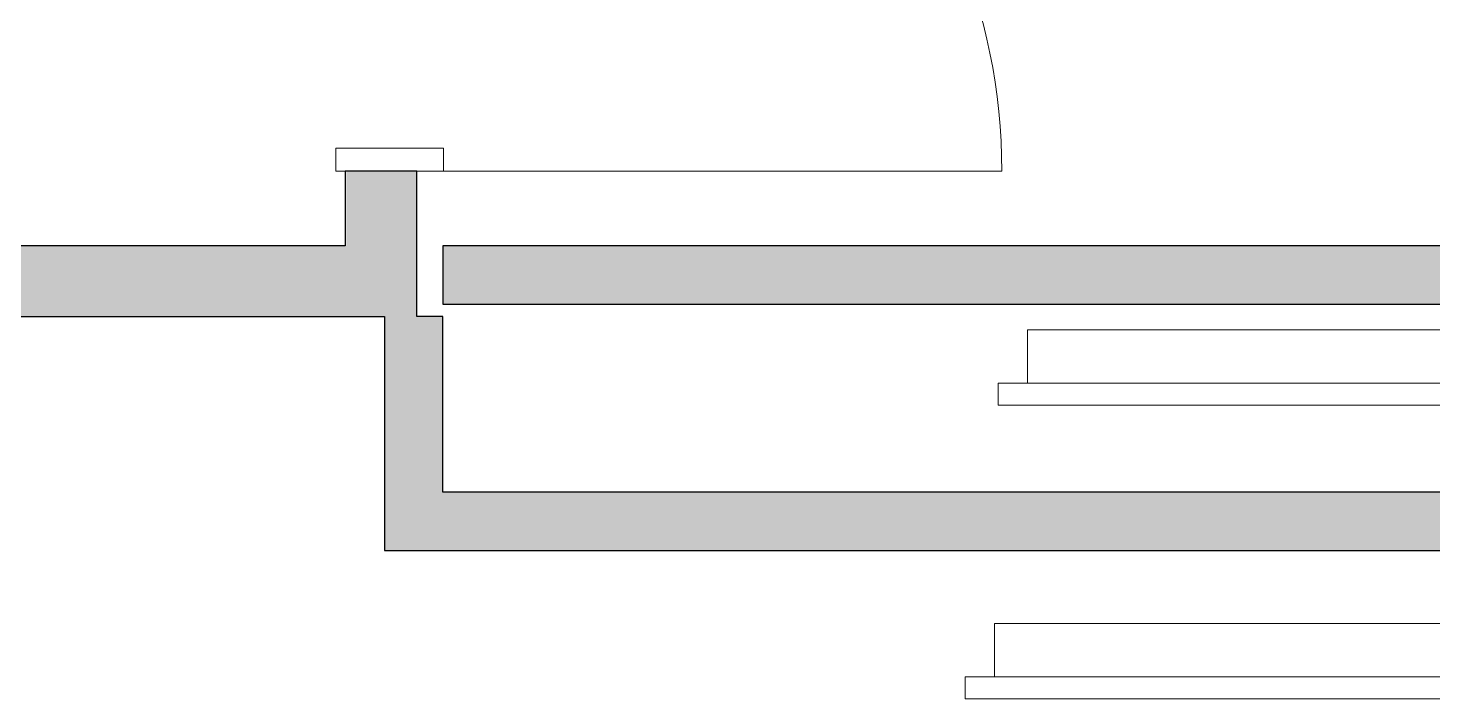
# Model space of a CAD drawing. Header units: millimetres. Extents: x 155927 to 326028, y -36033 to 97293.
# Drawn here: x 203576 to 206002, y 26126 to 27283 of the extents above; entities that cross this region are included whole.
import ezdxf

# ---------------------------------------------------------------- set-up
doc = ezdxf.new("R2010")
doc.units = ezdxf.units.MM
doc.header["$MEASUREMENT"] = 0
for name, color, linetype, lineweight in [('A-DOOR', 4, 'CONTINUOUS', 9), ('A-DOOR-FRAM', 4, 'CONTINUOUS', 18), ('A-WALL', 7, 'CONTINUOUS', 9), ('A-WALL-PATT', 7, 'CONTINUOUS', 9), ('E-ELEC-EQPM', 8, 'CONTINUOUS', 9), ('I-WALL', 7, 'CONTINUOUS', 9)]:
    doc.layers.add(name, color=color, linetype=linetype, lineweight=lineweight)

msp = doc.modelspace()

# ---------------------------------------------------------------- hatches: boundary and pattern name
at = {"layer": 'A-WALL-PATT'}
h = msp.add_hatch(color=256, dxfattribs=at)
h.paths.add_polyline_path([(204125.4, 26907.6), (204247.4, 26907.6), (204247.4, 27036.4), (204125.4, 27036.4)], flags=0)
h.paths.add_polyline_path([(204186.9, 28046.4), (204247.4, 28046.4), (204247.4, 28407.6), (204125.4, 28407.6), (204125.4, 28046.4)], flags=0)
for points in [[(204191.5, 26785.6), (204247.4, 26785.6), (204247.4, 26907.6), (203064.8, 26907.6), (203064.8, 26785.6), (203580.3, 26785.6)], [(208735.6, 26806.6), (208735.6, 26907.6), (204292.5, 26907.6), (204292.5, 26806.6), (208432.9, 26806.6)], [(204292.5, 26381.4), (204292.5, 26785.6), (204191.5, 26785.6), (204191.5, 26381.4)], [(212527.9, 26381.4), (212527.9, 26482.4), (204292.5, 26482.4), (204292.5, 26381.4), (210859.2, 26381.4)]]:
    msp.add_hatch(color=256, dxfattribs=at).paths.add_polyline_path(points, flags=0)

# ---------------------------------------------------------------- linework, layer by layer
at = {"layer": 'A-DOOR'}
msp.add_line((204247.4, 27036.4), (205257.4, 27036.4), dxfattribs=at)
msp.add_arc((204247.4, 27036.4), 1010, 0, 90, dxfattribs=at)
at = {"layer": 'A-DOOR-FRAM', "lineweight": 20}
for p, q in [((204293.4, 27076.4), (204107.4, 27076.4)), ((204107.4, 27076.4), (204107.4, 27036.4)), ((204293.4, 27036.4), (204293.4, 27076.4)), ((204107.4, 27036.4), (204125.4, 27036.4)), ((204247.4, 27036.4), (204293.4, 27036.4))]:
    msp.add_line(p, q, dxfattribs=at)
at = {"layer": 'A-WALL', "lineweight": 30}
for p, q in [((204123.4, 26907.6), (203064.8, 26907.6)), ((204247.4, 26785.6), (204247.4, 26907.6)), ((203064.8, 26785.6), (204191.5, 26785.6))]:
    msp.add_line(p, q, dxfattribs=at)
at = {"layer": 'E-ELEC-EQPM'}
for p, q in [((205301.8, 26762.6), (207433.2, 26762.6)), ((205301.8, 26670.7), (205301.8, 26762.6)), ((205301.8, 26670.7), (205301.8, 26762.6)), ((205301.8, 26762.6), (207433.2, 26762.6)), ((205251, 26670.7), (205301.8, 26670.7)), ((205251, 26632.6), (205251, 26670.7)), ((205251, 26632.6), (205251, 26670.7)), ((205251, 26670.7), (207484, 26670.7)), ((207484, 26632.6), (205251, 26632.6)), ((207484, 26632.6), (205251, 26632.6)), ((205244.7, 26255.5), (207376.1, 26255.5)), ((205244.7, 26163.6), (205244.7, 26255.5)), ((205244.7, 26163.6), (205244.7, 26255.5)), ((205244.7, 26255.5), (207376.1, 26255.5)), ((205193.9, 26163.6), (205244.7, 26163.6)), ((205193.9, 26125.5), (205193.9, 26163.6)), ((205193.9, 26125.5), (205193.9, 26163.6)), ((205193.9, 26163.6), (207426.9, 26163.6)), ((207426.9, 26125.5), (205193.9, 26125.5)), ((207426.9, 26125.5), (205193.9, 26125.5))]:
    msp.add_line(p, q, dxfattribs=at)
at = {"layer": 'I-WALL', "lineweight": 30}
for p, q in [((204125.4, 27036.4), (204123.4, 27036.4)), ((204123.4, 27036.4), (204123.4, 26907.6)), ((204247.4, 27036.4), (204125.4, 27036.4)), ((204247.4, 26907.6), (204247.4, 27036.4)), ((208735.6, 26907.6), (204292.5, 26907.6)), ((204292.5, 26907.6), (204292.5, 26806.6)), ((204292.5, 26806.6), (208735.6, 26806.6)), ((204191.5, 26785.6), (204191.5, 26381.4)), ((204292.5, 26785.6), (204247.4, 26785.6)), ((204292.5, 26482.4), (204292.5, 26785.6)), ((211822.7, 26482.4), (204292.5, 26482.4)), ((204191.5, 26381.4), (204292.5, 26381.4)), ((204292.5, 26381.4), (212527.9, 26381.4))]:
    msp.add_line(p, q, dxfattribs=at)

doc.saveas('drawing.dxf')
